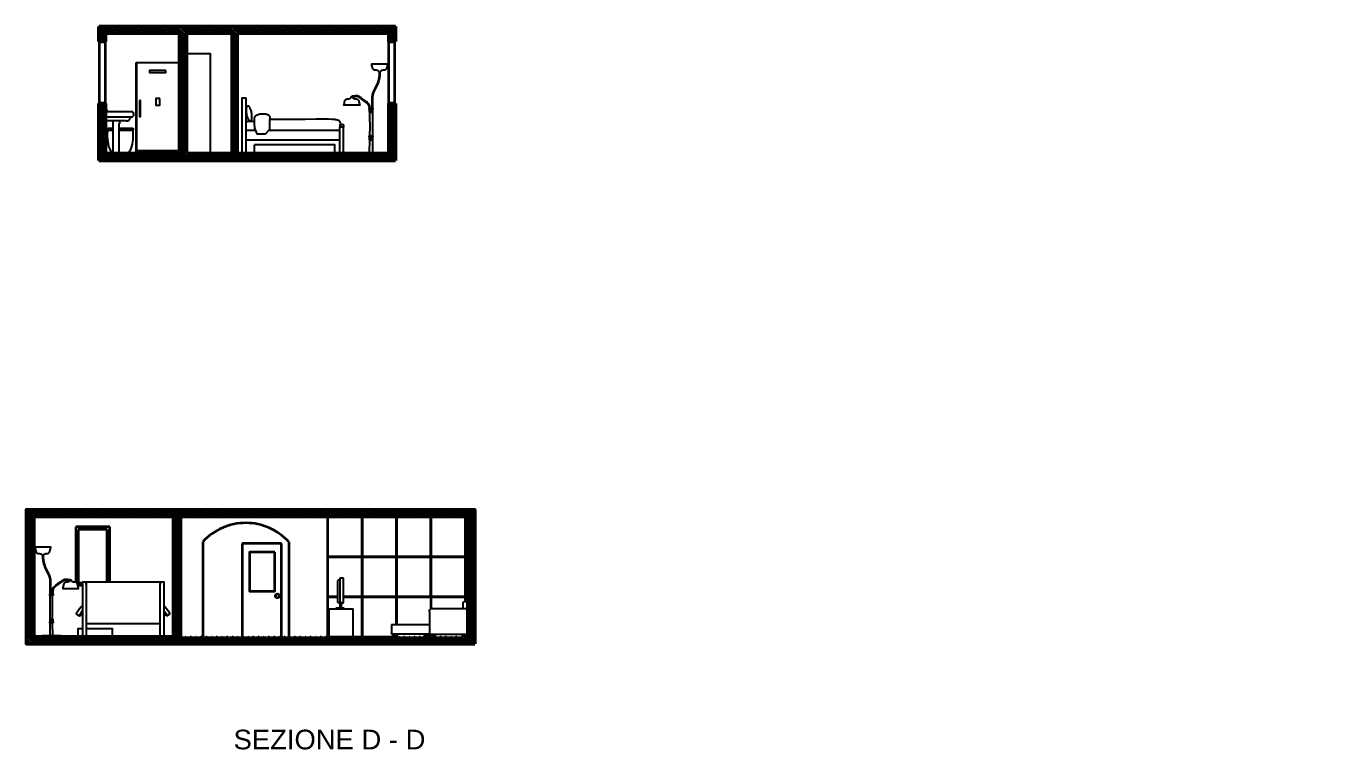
# Model space of a CAD drawing. Header units: metres. Extents: x -165 to 9389, y -108 to -28.
# Drawn here: x 9.32 to 36.2, y -108.18 to -93.45 of the extents above; entities that cross this region are included whole.
import ezdxf

# ---------------------------------------------------------------- set-up
doc = ezdxf.new("R2010")
doc.units = ezdxf.units.M
doc.header["$LTSCALE"] = 5
doc.header["$MEASUREMENT"] = 0
for name, color, linetype, lineweight in [('1. linee finestre', 6, 'Continuous', 18), ('1.Linee sezione', 3, 'Continuous', 50), ('3. Linee normali', 7, 'Continuous', 35)]:
    doc.layers.add(name, color=color, linetype=linetype, lineweight=lineweight)
for name, color, linetype in [('A-ANNO-TEXT', 3, 'Continuous'), ('A-FURN', 8, 'Continuous'), ('MOBILI', 1, 'Continuous')]:
    doc.layers.add(name, color=color, linetype=linetype)
doc.styles.add('ARIAL', font='arial.ttf')

# ---------------------------------------------------------------- blocks, each defined once
blk = doc.blocks.new('Villeroy_Boch-Hommage_Washbasin-LEFT')
at = {"layer": 'MOBILI'}
for p, q in [((-241, 889), (-258, 889)), ((-258, 889), (-258, 887)), ((-258, 887), (-258, 882)), ((-258, 882), (-258, 875)), ((-258, 875), (-258, 874)), ((-258, 875), (-258, 875)), ((-258, 875), (-258, 875)), ((-258, 874), (-258, 864)), ((-258, 864), (-258, 840)), ((-258, 840), (-258, 818)), ((-258, 818), (-258, 813)), ((-258, 813), (-258, 807)), ((-258, 807), (-258, 802)), ((-236, 886), (-241, 889)), ((-241, 889), (-241, 889)), ((-235, 884), (-236, 886)), ((-236, 886), (-236, 886)), ((-236, 885), (-236, 885)), ((-234, 882), (-235, 884)), ((-228, 879), (-234, 882)), ((-224, 872), (-228, 879)), ((-215, 832), (-224, 872)), ((-208, 829), (-215, 832)), ((-215, 832), (-215, 832)), ((-208, 829), (-215, 832)), ((-83, 829), (-208, 829)), ((46, 829), (-83, 829)), ((169, 829), (46, 829)), ((290, 829), (169, 829)), ((259, 829), (259, 829)), ((259, 829), (259, 829)), ((294, 829), (290, 829)), ((296, 829), (294, 829)), ((296, 829), (300, 828)), ((300, 828), (302, 823)), ((302, 823), (305, 818)), ((305, 818), (310, 813)), ((310, 813), (311, 807)), ((311, 807), (316, 802)), ((-258, 802), (-258, 779)), ((-258, 779), (-258, 757)), ((-258, 757), (-258, 751)), ((-258, 751), (-258, 746)), ((-258, 746), (-258, 741)), ((-258, 741), (-258, 735)), ((-258, 735), (-258, 731)), ((-258, 731), (-258, 729)), ((-258, 729), (-258, 695)), ((-258, 729), (-146, 729)), ((-258, 695), (-258, 666)), ((-258, 666), (-258, 649)), ((-258, 649), (-258, 644)), ((-200, 644), (-258, 644)), ((-137, 644), (-200, 644)), ((-146, 729), (-40, 729)), ((-78, 644), (-137, 644)), ((-110, 644), (-110, 605)), ((-110, 605), (-110, 601)), ((-110, 601), (-110, 598)), ((-110, 598), (-110, 590)), ((-110, 590), (-110, 586)), ((-110, 586), (-110, 585)), ((-110, 585), (-110, 21)), ((-21, 644), (-78, 644)), ((-40, 729), (65, 729)), ((41, 644), (-21, 644)), ((16, 585), (16, 303)), ((24, 598), (20, 590)), ((20, 590), (20, 586)), ((34, 605), (32, 601)), ((34, 605), (34, 644)), ((99, 644), (41, 644)), ((65, 729), (176, 729)), ((157, 644), (99, 644)), ((102, 644), (102, 644)), ((166, 644), (157, 644)), ((157, 644), (157, 644)), ((166, 644), (200, 649)), ((166, 644), (200, 649)), ((166, 645), (166, 644)), ((166, 644), (166, 644)), ((176, 729), (285, 729)), ((200, 649), (230, 666)), ((200, 649), (230, 666)), ((230, 666), (247, 695)), ((230, 666), (247, 695)), ((230, 666), (230, 666)), ((251, 729), (247, 695)), ((285, 729), (290, 729)), ((290, 729), (291, 729)), ((291, 729), (296, 731)), ((296, 731), (297, 735)), ((297, 735), (300, 741)), ((305, 746), (300, 741)), ((305, 746), (306, 751)), ((311, 757), (306, 751)), ((315, 785), (311, 757)), ((315, 785), (316, 802)), ((16, 303), (16, 21)), ((-110, 21), (-110, 19)), ((-110, 19), (-110, 13)), ((-110, 13), (-110, 6)), ((-110, 6), (-110, 3)), ((-110, 3), (-110, 1)), ((-110, 1), (-110, 0)), ((20, 13), (19, 19)), ((24, 7), (20, 13)), ((34, 1), (34, 3)), ((-110, 0), (-110, -9)), ((-110, -9), (-110, -19)), ((-110, -19), (-102, -19)), ((-102, -19), (-58, -19)), ((-58, -19), (-15, -19)), ((-15, -19), (29, -19)), ((29, -19), (44, -19)), ((43, -9), (39, 0)), ((44, -19), (43, -9))]:
    blk.add_line(p, q, dxfattribs=at)
for points in [[(20, 586), (16, 585)], [(32, 601), (24, 598)], [(19, 19), (16, 21)], [(24, 7), (34, 3)], [(34, 1), (39, 0)]]:
    blk.add_lwpolyline(points, dxfattribs=at)
blk = doc.blocks.new('Armadio_left')
at = {"layer": 'MOBILI'}
for p, q in [((22.041, -78.851), (22.041, -78.379)), ((22.041, -78.379), (24.077, -78.379)), ((22.11, -78.379), (22.11, -78.379)), ((22.129, -78.379), (22.129, -78.379)), ((24.077, -78.379), (24.077, -78.851)), ((22.041, -78.851), (24.077, -78.851))]:
    blk.add_line(p, q, dxfattribs=at)
blk = doc.blocks.new('Bed_left')
at = {"layer": 'MOBILI'}
for p, q in [((74.495, -173.929), (74.305, -173.929)), ((76.215, -174.128), (74.305, -174.128)), ((76.215, -173.929), (74.766, -173.929)), ((74.479, -174.401), (74.479, -174.227))]:
    blk.add_line(p, q, dxfattribs=at)
for points in [[(74.305, -173.274), (74.221, -173.274), (74.221, -174.401), (74.305, -174.401)], [(76.295, -173.815), (76.215, -173.815), (76.215, -173.86), (76.295, -173.86)], [(76.215, -173.86), (76.285, -173.86), (76.285, -174.401), (76.215, -174.401)]]:
    blk.add_lwpolyline(points, close=True, dxfattribs=at)
for points in [[(74.399, -173.741), (74.408, -173.73), (74.415, -173.716), (74.42, -173.7), (74.424, -173.683), (74.425, -173.663), (74.425, -173.643), (74.424, -173.623), (74.422, -173.602), (74.419, -173.582), (74.416, -173.563), (74.412, -173.545), (74.407, -173.527), (74.402, -173.511), (74.397, -173.496), (74.391, -173.483), (74.386, -173.471), (74.381, -173.462), (74.377, -173.454), (74.372, -173.448), (74.368, -173.443), (74.363, -173.439), (74.359, -173.436), (74.355, -173.435), (74.35, -173.433), (74.346, -173.433), (74.341, -173.433), (74.336, -173.433), (74.332, -173.435), (74.328, -173.439), (74.323, -173.443), (74.319, -173.45), (74.315, -173.458), (74.312, -173.468), (74.309, -173.48), (74.306, -173.494), (74.305, -173.51), (74.304, -173.528), (74.305, -173.548), (74.306, -173.569), (74.31, -173.591), (74.314, -173.615), (74.321, -173.639), (74.328, -173.663), (74.337, -173.685), (74.347, -173.705), (74.358, -173.722), (74.37, -173.734), (74.382, -173.741)], [(74.788, -173.756), (74.789, -173.749), (74.79, -173.736), (74.79, -173.725), (74.791, -173.714), (74.792, -173.705), (74.792, -173.698), (74.793, -173.693), (74.793, -173.688), (74.794, -173.685), (74.795, -173.683), (74.795, -173.682), (74.796, -173.681), (74.796, -173.68), (74.797, -173.679), (74.797, -173.678), (74.798, -173.677), (74.798, -173.676), (74.799, -173.675), (74.799, -173.673), (74.799, -173.672), (74.799, -173.671), (74.799, -173.67), (74.799, -173.668), (74.799, -173.667), (74.799, -173.666), (74.798, -173.665), (74.798, -173.664), (74.797, -173.663), (74.797, -173.662), (74.797, -173.661), (74.797, -173.66), (74.796, -173.659), (74.796, -173.659), (74.796, -173.658), (74.796, -173.657), (74.796, -173.656), (74.795, -173.655), (74.795, -173.654), (74.795, -173.653), (74.794, -173.652), (74.793, -173.651), (74.792, -173.649), (74.791, -173.648), (74.79, -173.646), (74.788, -173.644), (74.786, -173.641), (74.784, -173.639), (74.781, -173.636), (74.778, -173.634), (74.775, -173.631), (74.772, -173.628), (74.769, -173.625), (74.765, -173.623), (74.762, -173.62), (74.758, -173.618), (74.755, -173.616), (74.75, -173.614), (74.746, -173.612), (74.741, -173.61), (74.735, -173.608), (74.728, -173.606), (74.721, -173.605), (74.714, -173.603), (74.705, -173.601), (74.696, -173.6), (74.687, -173.598), (74.677, -173.597), (74.667, -173.596), (74.657, -173.596), (74.646, -173.596), (74.635, -173.596), (74.625, -173.596), (74.614, -173.597), (74.603, -173.599), (74.593, -173.6), (74.583, -173.602), (74.572, -173.605), (74.563, -173.607), (74.553, -173.61), (74.544, -173.613), (74.535, -173.617), (74.527, -173.62), (74.52, -173.623), (74.513, -173.627), (74.507, -173.63), (74.502, -173.633), (74.497, -173.636), (74.493, -173.639), (74.49, -173.642), (74.487, -173.645), (74.484, -173.648), (74.482, -173.65), (74.48, -173.653), (74.478, -173.655), (74.477, -173.658), (74.475, -173.661), (74.474, -173.664), (74.473, -173.668), (74.472, -173.673), (74.471, -173.679), (74.47, -173.686), (74.47, -173.694), (74.469, -173.704), (74.469, -173.715), (74.469, -173.727), (74.469, -173.741), (74.47, -173.755), (74.471, -173.77), (74.471, -173.785)], [(74.305, -173.764), (74.31, -173.756), (74.316, -173.75), (74.324, -173.746), (74.337, -173.743), (74.355, -173.742), (74.383, -173.741), (74.42, -173.741), (74.469, -173.74)], [(74.471, -173.785), (74.479, -173.886)], [(74.479, -173.886), (74.523, -174.002), (74.698, -174.002), (74.79, -173.903), (74.788, -173.756)], [(76.24, -173.815), (76.24, -173.807), (76.238, -173.799), (76.236, -173.791), (76.233, -173.782), (76.229, -173.774), (76.225, -173.766), (76.221, -173.758), (76.217, -173.752), (76.214, -173.746), (76.21, -173.741), (76.206, -173.738), (76.202, -173.734), (76.198, -173.732), (76.193, -173.729), (76.188, -173.727), (76.182, -173.725), (76.176, -173.723), (76.168, -173.72), (76.16, -173.718), (76.151, -173.716), (76.14, -173.714), (76.129, -173.712), (76.116, -173.71), (76.102, -173.708), (76.085, -173.706), (76.053, -173.705), (75.993, -173.704), (75.89, -173.704), (75.732, -173.704), (75.506, -173.705), (75.196, -173.708), (74.791, -173.711)], [(74.479, -174.401), (76.116, -174.401), (76.116, -174.227), (74.479, -174.227)]]:
    blk.add_lwpolyline(points, dxfattribs=at)
blk = doc.blocks.new('Sofa_left')
at = {"layer": 'MOBILI'}
for p, q in [((-7.387, -92.941), (-7.387, -93.592)), ((-7.309, -92.934), (-7.38, -92.934)), ((-7.297, -93.072), (-7.298, -92.944)), ((-6.643, -93.072), (-7.379, -93.072)), ((-6.61, -93.143), (-6.61, -93.592)), ((-6.61, -93.401), (-6.61, -93.584)), ((-5.833, -93.401), (-6.61, -93.401)), ((-5.833, -93.401), (-5.833, -93.584)), ((-7.377, -93.602), (-6.62, -93.602)), ((-6.6, -93.594), (-5.843, -93.594))]:
    blk.add_line(p, q, dxfattribs=at)
for points in [[(-7.372, -93.652), (-7.282, -93.652), (-7.282, -93.602), (-7.372, -93.602)], [(-6.63, -93.602), (-6.721, -93.602), (-6.721, -93.651), (-6.63, -93.651)], [(-6.6, -93.644), (-6.51, -93.644), (-6.51, -93.594), (-6.6, -93.594)], [(-5.858, -93.594), (-5.949, -93.594), (-5.949, -93.644), (-5.858, -93.644)]]:
    blk.add_lwpolyline(points, close=True, dxfattribs=at)
for centre, radius, start, end in [((-7.38, -92.942), 0.00768, 94.9921, 175.0079), ((-7.315, -92.951), 0.018, 23.9372, 72.1238), ((-7.377, -93.082), 0.0101, 97.2411, 166.8648), ((-6.689, -93.136), 0.0793, 356.2014, 53.8823), ((-7.377, -93.592), 0.01, 180, 270), ((-6.62, -93.592), 0.01, 270, 360), ((-6.6, -93.584), 0.01, 180, 270), ((-5.843, -93.584), 0.01, 270, 360)]:
    blk.add_arc(centre, radius, start, end, dxfattribs=at)
blk = doc.blocks.new('Bed_back')
at = {"layer": 'MOBILI'}
for p, q in [((-18.248, -90.248), (-18.268, -90.292)), ((-18.207, -90.194), (-18.248, -90.248)), ((-16.622, -90.46), (-18.133, -90.46)), ((-18.207, -90.73), (-18.137, -90.73))]:
    blk.add_line(p, q, dxfattribs=at)
for points in [[(-18.137, -90.194), (-18.137, -89.607), (-18.207, -89.607), (-18.207, -90.194)], [(-16.623, -89.665), (-16.623, -89.607), (-18.137, -89.607)], [(-16.556, -90.194), (-16.556, -89.607), (-16.623, -89.607), (-16.623, -90.194)], [(-18.207, -90.091), (-18.244, -90.124), (-18.297, -90.202), (-18.334, -90.259), (-18.33, -90.259), (-18.329, -90.263), (-18.319, -90.273), (-18.313, -90.276), (-18.305, -90.284), (-18.279, -90.299), (-18.27, -90.304), (-18.268, -90.292), (-18.256, -90.292), (-18.242, -90.287), (-18.207, -90.26)], [(-18.207, -90.194), (-18.207, -90.73)], [(-18.137, -90.73), (-18.137, -90.194)], [(-16.623, -90.194), (-16.623, -90.73), (-16.556, -90.73), (-16.556, -90.194)], [(-16.556, -90.087), (-16.515, -90.124), (-16.462, -90.202), (-16.425, -90.259), (-16.429, -90.259), (-16.429, -90.263), (-16.44, -90.273), (-16.445, -90.276), (-16.454, -90.284), (-16.479, -90.299), (-16.489, -90.304), (-16.49, -90.292), (-16.502, -90.292), (-16.517, -90.287), (-16.556, -90.257)], [(-16.49, -90.292), (-16.556, -90.184)], [(-16.623, -90.558), (-17.159, -90.558), (-17.159, -90.73), (-16.464, -90.73), (-16.464, -90.558), (-16.556, -90.558)]]:
    blk.add_lwpolyline(points, dxfattribs=at)

msp = doc.modelspace()

# ---------------------------------------------------------------- hatches: boundary and pattern name
at = {"layer": '1. linee finestre'}
for points in [[(10.8253, -93.7711), (10.8228, -93.7711), (10.8228, -93.7569), (10.8016, -93.7569), (10.8016, -93.7711), (10.7991, -93.7711), (10.7991, -93.7544), (10.8253, -93.7544)], [(16.849, -93.7716), (16.8465, -93.7716), (16.8465, -93.7575), (16.8253, -93.7575), (16.8253, -93.7716), (16.8228, -93.7716), (16.8228, -93.755), (16.849, -93.755)], [(10.8253, -95.0007), (10.8228, -95.0007), (10.8228, -95.0149), (10.8016, -95.0149), (10.8016, -95.0007), (10.7991, -95.0007), (10.7991, -95.0174), (10.8253, -95.0174)], [(16.849, -95.0013), (16.8465, -95.0013), (16.8465, -95.0155), (16.8253, -95.0155), (16.8253, -95.0013), (16.8228, -95.0013), (16.8228, -95.018), (16.849, -95.018)]]:
    msp.add_hatch(color=256, dxfattribs=at).paths.add_polyline_path(points, flags=0)
at = {"layer": '1.Linee sezione', "true_color": 0x939598}
h = msp.add_hatch(dxfattribs=at)
h.set_pattern_fill('ANSI31', color=252, scale=0.6, angle=90, style=0)
h.set_pattern_definition([(135, (-66.79083, -82.17923), (-0.05303301, -0.05303301), [])])
h.paths.add_polyline_path([(12.5854, -93.5857), (12.5854, -96.0357), (13.5174, -96.0357), (13.5174, -93.5857)], flags=16)
edge = h.paths.add_edge_path()
edge.add_line((16.7088, -96.0357), (13.6174, -96.0357))
edge.add_line((13.6174, -96.0357), (13.6174, -93.5857))
edge.add_line((13.6174, -93.5857), (16.7091, -93.5857))
edge.add_line((16.7091, -93.5857), (16.7091, -93.7543))
edge.add_line((16.7091, -93.7543), (16.8491, -93.7543))
edge.add_line((16.8491, -93.7543), (16.8491, -93.4457))
edge.add_line((16.8491, -93.4457), (10.7991, -93.4457))
edge.add_line((10.7991, -93.4457), (10.7991, -93.7544))
edge.add_line((10.7991, -93.7544), (10.9354, -93.7544))
edge.add_line((10.9354, -93.7544), (10.9354, -93.5857))
edge.add_line((10.9354, -93.5857), (12.4454, -93.5857))
edge.add_line((12.4454, -93.5857), (12.4454, -96.0357))
edge.add_line((12.4454, -96.0357), (10.9354, -96.0357))
edge.add_line((10.9354, -96.0357), (10.9354, -95.0181))
edge.add_line((10.9354, -95.0181), (10.7991, -95.0181))
edge.add_line((10.7991, -95.0181), (10.7991, -96.1757))
edge.add_line((10.7991, -96.1757), (10.9354, -96.1757))
edge.add_line((10.9354, -96.1757), (16.8491, -96.1757))
edge.add_line((16.8491, -96.1757), (16.849, -95.018))
edge.add_line((16.849, -95.018), (16.7087, -95.018))
edge.add_line((16.7091, -96.0357), (16.7091, -95.018))
h = msp.add_hatch(dxfattribs=at)
h.set_pattern_fill('ANSI31', color=252, scale=0.6, angle=-90, style=0)
h.paths.add_polyline_path([(18.4623, -106.0213), (18.4623, -103.2913), (9.3223, -103.2913), (9.3223, -106.0213)])
h.paths.add_polyline_path([(9.4723, -103.4313), (12.3223, -103.4313), (12.3223, -105.8813), (9.4723, -105.8813)], flags=16)
h.paths.add_polyline_path([(12.4623, -105.8813), (12.4623, -103.4313), (18.3223, -103.4313), (18.3223, -105.8813)], flags=16)

# ---------------------------------------------------------------- linework, layer by layer
at = {"layer": '1. linee finestre'}
for p, q in [((10.7991, -93.8824), (10.7991, -93.7543)), ((10.8253, -93.7544), (10.7991, -93.7544)), ((10.8253, -93.8824), (10.8253, -93.7543)), ((10.8253, -93.7729), (10.8253, -93.7544)), ((16.8228, -93.883), (16.8228, -93.7549)), ((16.849, -93.755), (16.8228, -93.755)), ((16.849, -93.883), (16.849, -93.7549)), ((16.849, -93.7735), (16.849, -93.755)), ((10.7991, -93.9611), (10.7991, -93.8824)), ((10.7991, -95.0173), (10.7991, -93.9611)), ((10.8253, -93.9611), (10.8253, -93.8824)), ((10.8253, -95.0174), (10.8253, -93.9611)), ((16.8228, -93.9617), (16.8228, -93.883)), ((16.8228, -95.0179), (16.8228, -93.9617)), ((16.849, -93.9617), (16.849, -93.883)), ((16.849, -95.018), (16.849, -93.9617)), ((10.7991, -95.0173), (10.7991, -95.0173)), ((10.7991, -95.0173), (10.7991, -95.0173)), ((10.8253, -95.0174), (10.7991, -95.0174)), ((10.8253, -94.9996), (10.8253, -95.0174)), ((16.8228, -95.0179), (16.8228, -95.0179)), ((16.8228, -95.0179), (16.8228, -95.0179)), ((16.849, -95.018), (16.8228, -95.018)), ((16.849, -95.0002), (16.849, -95.018))]:
    msp.add_line(p, q, dxfattribs=at)
at = {"layer": '1. linee finestre', "color": 3}
msp.add_line((12.4623, -105.8813), (18.3223, -105.8813), dxfattribs=at)
at = {"layer": '1.Linee sezione'}
for p, q in [((16.8491, -93.4457), (10.7991, -93.4457)), ((10.7991, -93.4457), (10.7991, -93.7544)), ((16.8491, -93.7543), (16.8491, -93.4457)), ((10.7991, -93.7544), (10.9354, -93.7544)), ((10.9354, -93.7544), (10.9354, -93.5857)), ((10.9354, -93.5857), (12.4454, -93.5857)), ((12.4454, -93.5857), (12.4454, -96.0357)), ((12.5854, -93.5857), (12.5854, -96.0357)), ((13.5174, -93.5857), (12.5854, -93.5857)), ((13.4854, -93.5857), (13.5174, -93.5857)), ((13.5174, -96.0357), (13.5174, -93.5857)), ((13.6174, -96.0357), (13.6174, -93.5857)), ((13.6174, -93.5857), (16.7091, -93.5857)), ((16.7091, -93.5857), (16.7091, -93.7543)), ((16.7091, -93.7543), (16.8491, -93.7543)), ((10.9354, -95.0181), (10.7991, -95.0181)), ((10.7991, -95.0181), (10.7991, -96.1757)), ((10.9354, -96.0357), (10.9354, -95.0181)), ((16.849, -95.018), (16.7087, -95.018)), ((16.7091, -96.0357), (16.7091, -95.018)), ((16.8491, -96.1757), (16.849, -95.018)), ((10.7991, -96.1757), (10.9354, -96.1757)), ((12.4454, -96.0357), (10.9354, -96.0357)), ((10.9354, -96.1757), (16.8491, -96.1757)), ((12.5854, -96.0357), (13.4854, -96.0357)), ((13.5174, -96.0357), (13.4854, -96.0357)), ((16.7088, -96.0357), (13.6174, -96.0357)), ((12.4623, -105.8813), (12.4623, -103.4313)), ((12.4623, -103.4313), (18.3223, -103.4313)), ((18.3223, -105.8813), (18.3223, -103.4313))]:
    msp.add_line(p, q, dxfattribs=at)
at = {"layer": '1.Linee sezione', "color": 1}
msp.add_line((11.0769, -96.0257), (11.0832, -96.0257), dxfattribs=at)
at = {"layer": '1.Linee sezione'}
for points in [[(18.4623, -106.0213), (18.4623, -103.2913), (9.3223, -103.2913), (9.3223, -106.0213)], [(9.4723, -103.4313), (12.3223, -103.4313), (12.3223, -105.8813), (9.4723, -105.8813)]]:
    msp.add_lwpolyline(points, close=True, dxfattribs=at)
at = {"layer": '3. Linee normali'}
for p, q in [((10.9354, -95.0181), (10.9354, -93.7544)), ((16.7091, -95.018), (16.7091, -93.7543)), ((16.1648, -103.4333), (15.4623, -103.4333)), ((16.8673, -103.4333), (16.1648, -103.4333)), ((17.5698, -103.4333), (16.8673, -103.4333)), ((18.2723, -103.4333), (17.5698, -103.4333)), ((12.9203, -103.9424), (12.9203, -105.8813)), ((12.9203, -103.9424), (12.9203, -105.8813)), ((14.6698, -103.9424), (14.6698, -105.8813)), ((15.4623, -105.8813), (16.1648, -105.8813)), ((16.1648, -105.8813), (16.8673, -105.8813))]:
    msp.add_line(p, q, dxfattribs=at)
at = {"layer": '3. Linee normali', "color": 6}
for p, q in [((15.4623, -103.4333), (15.4623, -104.2493)), ((16.1648, -103.4333), (16.1648, -104.2493)), ((16.1648, -104.2493), (16.1648, -103.4333)), ((16.8673, -104.2493), (16.8673, -103.4333)), ((16.8673, -103.4333), (16.8673, -104.2493)), ((17.5698, -103.4333), (17.5698, -104.2493)), ((17.5698, -104.2493), (17.5698, -103.4333)), ((18.2723, -103.4313), (18.2723, -105.1637)), ((18.2723, -104.2493), (18.2723, -103.4333)), ((10.3336, -103.64), (10.3336, -104.772)), ((11.0221, -103.64), (10.3336, -103.64)), ((10.971, -103.6943), (10.3815, -103.6943)), ((10.3815, -103.6943), (10.3815, -104.7807)), ((10.971, -104.3463), (10.971, -103.6943)), ((11.0221, -104.7588), (11.0221, -103.64)), ((14.5223, -103.9813), (13.7223, -103.9813)), ((13.7223, -103.9813), (13.7223, -105.8813)), ((14.5223, -105.8813), (14.5223, -103.9813)), ((15.4623, -104.2493), (15.4623, -105.0653)), ((16.1648, -104.2493), (15.4623, -104.2493)), ((15.4623, -104.2493), (16.1648, -104.2493)), ((16.1648, -104.2493), (16.1648, -105.0653)), ((16.8673, -104.2493), (16.1648, -104.2493)), ((16.1648, -105.0653), (16.1648, -104.2493)), ((16.1648, -104.2493), (16.8673, -104.2493)), ((16.8673, -105.0653), (16.8673, -104.2493)), ((16.8673, -104.2493), (16.8673, -105.0653)), ((17.5698, -104.2493), (16.8673, -104.2493)), ((16.8673, -104.2493), (17.5698, -104.2493)), ((17.5698, -104.2493), (17.5698, -105.0653)), ((18.2723, -104.2493), (17.5698, -104.2493)), ((17.5698, -105.0653), (17.5698, -104.2493)), ((17.5698, -104.2493), (18.2723, -104.2493)), ((18.2723, -105.0653), (18.2723, -104.2493)), ((10.971, -104.7588), (10.971, -104.3463)), ((10.3815, -104.7807), (10.4719, -104.7807)), ((10.3711, -104.826), (10.4719, -104.826)), ((15.4623, -105.0653), (15.4623, -105.8813)), ((15.4623, -105.0653), (15.6677, -105.0653)), ((15.6677, -105.0653), (15.4623, -105.0653)), ((16.1648, -105.0653), (15.7843, -105.0653)), ((15.7843, -105.0653), (16.1648, -105.0653)), ((16.1648, -105.0653), (16.1648, -105.8813)), ((16.8673, -105.0653), (16.1648, -105.0653)), ((16.1648, -105.8813), (16.1648, -105.0653)), ((16.1648, -105.0653), (16.8673, -105.0653)), ((17.5698, -105.0653), (16.8673, -105.0653)), ((16.8673, -105.0653), (17.5698, -105.0653)), ((16.8673, -105.631), (16.8673, -105.0653)), ((16.8673, -105.0653), (16.8673, -105.631)), ((18.2723, -105.0653), (17.5698, -105.0653)), ((17.5698, -105.0653), (18.2723, -105.0653)), ((17.5698, -105.0653), (17.5698, -105.3059)), ((18.2723, -105.1637), (18.2723, -105.0653))]:
    msp.add_line(p, q, dxfattribs=at)
msp.add_lwpolyline([(14.3868, -104.1544), (13.8679, -104.1544), (13.8679, -104.9475), (14.3868, -104.9475)], close=True, dxfattribs=at)
msp.add_circle((14.4406, -105.047), 0.0408, dxfattribs=at)
at = {"layer": '3. Linee normali'}
msp.add_arc((13.795, -104.7545), 1.1936, 42.87312, 137.12688, dxfattribs=at)
at = {"layer": 'A-FURN', "color": 1}
for p, q in [((15.7123, -104.7155), (15.6677, -104.7398)), ((15.6677, -104.7397), (15.6677, -105.1652)), ((15.7123, -104.6858), (15.7123, -105.1813)), ((15.7843, -104.6858), (15.7123, -104.6858)), ((15.7843, -105.1813), (15.7843, -104.6858)), ((15.4965, -105.3113), (15.9865, -105.3113)), ((15.4965, -105.8813), (15.4965, -105.3113)), ((15.7102, -105.2969), (15.6314, -105.2969)), ((15.6314, -105.2969), (15.6314, -105.3113)), ((15.6314, -105.3113), (15.8027, -105.3113)), ((15.7102, -105.2024), (15.6677, -105.1652)), ((15.7709, -105.2024), (15.7102, -105.2024)), ((15.7102, -105.2024), (15.7102, -105.2969)), ((15.8027, -105.2969), (15.7102, -105.2969)), ((15.7123, -105.1813), (15.7843, -105.1813)), ((15.7406, -105.2024), (15.7406, -105.2969)), ((15.7709, -105.1813), (15.7709, -105.2024)), ((15.8027, -105.3113), (15.8027, -105.2969)), ((15.9865, -105.8813), (15.9865, -105.3113))]:
    msp.add_line(p, q, dxfattribs=at)
at = {"layer": 'MOBILI'}
for p, q in [((11.5574, -96.0357), (11.5574, -94.184)), ((11.5574, -94.184), (12.4454, -94.184)), ((11.5764, -95.979), (11.5764, -94.184)), ((10.9354, -96.0357), (10.9354, -95.0181)), ((15.9547, -94.8708), (15.9564, -94.8829)), ((10.9711, -95.5595), (10.9742, -95.5323)), ((11.0832, -95.5595), (10.9711, -95.5595)), ((10.9742, -95.5323), (10.9753, -95.5271)), ((10.9753, -95.5271), (10.9808, -95.5219)), ((10.9776, -95.6436), (10.9789, -95.6113)), ((10.9776, -95.6501), (10.9776, -95.6436)), ((10.9789, -95.6957), (10.9776, -95.6501)), ((10.9789, -95.6113), (10.9816, -95.5815)), ((10.9808, -95.5219), (10.9877, -95.5206)), ((10.9816, -95.5815), (10.9829, -95.5724)), ((10.9829, -95.5724), (10.9842, -95.5659)), ((10.9842, -95.5659), (10.9895, -95.5608)), ((10.9877, -95.5206), (11.0832, -95.5206)), ((10.9895, -95.5608), (10.9962, -95.5595)), ((10.9962, -95.5595), (11.0832, -95.5595)), ((11.209, -95.5206), (11.4855, -95.5206)), ((11.209, -95.5595), (11.477, -95.5595)), ((11.5021, -95.5595), (11.2366, -95.5595)), ((11.477, -95.5595), (11.4837, -95.5608)), ((11.4837, -95.5608), (11.489, -95.5659)), ((11.4855, -95.5206), (11.4924, -95.5219)), ((11.489, -95.5659), (11.4903, -95.5724)), ((11.4903, -95.5724), (11.4916, -95.5815)), ((11.4916, -95.5815), (11.4943, -95.6113)), ((11.4924, -95.5219), (11.4979, -95.5271)), ((11.4943, -95.6113), (11.4956, -95.6436)), ((11.4956, -95.6501), (11.4943, -95.6957)), ((11.4956, -95.6436), (11.4956, -95.6501)), ((11.4979, -95.5271), (11.499, -95.5323)), ((11.499, -95.5323), (11.5021, -95.5595)), ((10.9354, -95.6865), (10.9354, -95.6863)), ((10.9354, -95.6871), (10.9354, -95.6865)), ((10.9354, -95.6877), (10.9354, -95.6871)), ((10.9354, -95.6883), (10.9354, -95.6877)), ((10.9354, -95.6893), (10.9354, -95.6883)), ((10.9354, -95.6913), (10.9354, -95.6893)), ((10.9354, -95.6923), (10.9354, -95.6913)), ((10.9354, -95.6963), (10.9354, -95.6923)), ((10.9354, -95.7013), (10.9354, -95.6963)), ((10.9354, -95.7163), (10.9354, -95.7013)), ((10.9354, -95.7462), (10.9354, -95.7163)), ((10.9354, -95.8164), (10.9354, -95.7462)), ((10.9354, -95.8602), (10.9354, -95.8164)), ((10.9354, -95.8953), (10.9354, -95.8602)), ((10.9354, -95.9304), (10.9354, -95.8953)), ((10.9354, -95.9655), (10.9354, -95.9304)), ((10.9816, -95.7412), (10.9789, -95.6957)), ((10.9895, -95.7981), (10.9816, -95.7412)), ((10.9962, -95.8436), (10.9895, -95.7981)), ((11.0068, -95.8891), (10.9962, -95.8436)), ((11.0213, -95.9347), (11.0068, -95.8891)), ((11.0413, -95.9802), (11.0213, -95.9347)), ((11.4519, -95.9347), (11.4319, -95.9802)), ((11.4664, -95.8891), (11.4519, -95.9347)), ((11.477, -95.8436), (11.4664, -95.8891)), ((11.4837, -95.7981), (11.477, -95.8436)), ((11.4916, -95.7412), (11.4837, -95.7981)), ((11.4943, -95.6957), (11.4916, -95.7412)), ((10.9354, -96.0006), (10.9354, -95.9655)), ((10.9354, -96.0252), (10.9354, -96.0006)), ((10.9354, -96.0331), (10.9354, -96.0252)), ((10.9354, -96.0357), (10.9354, -96.0331)), ((10.9354, -96.0357), (12.4454, -96.0357)), ((10.9539, -96.0357), (10.9354, -96.0357)), ((10.9713, -96.0357), (10.9539, -96.0357)), ((10.9837, -96.0357), (10.9713, -96.0357)), ((11.0059, -96.0357), (10.9837, -96.0357)), ((11.0267, -96.0357), (11.0059, -96.0357)), ((11.0475, -96.0357), (11.0267, -96.0357)), ((11.0592, -96.0121), (11.0413, -95.9802)), ((11.0697, -96.0357), (11.0475, -96.0357)), ((11.0687, -96.0223), (11.0592, -96.0121)), ((11.0769, -96.0257), (11.0687, -96.0223)), ((11.0927, -96.0357), (11.0697, -96.0357)), ((11.1232, -96.0357), (11.0927, -96.0357)), ((11.1559, -96.0357), (11.1232, -96.0357)), ((11.1761, -96.0357), (11.1559, -96.0357)), ((11.1926, -96.0357), (11.1761, -96.0357)), ((11.2047, -96.0357), (11.1926, -96.0357)), ((11.2172, -96.0357), (11.2047, -96.0357)), ((11.2333, -96.0357), (11.2172, -96.0357)), ((11.2485, -96.0357), (11.2333, -96.0357)), ((11.3964, -96.0257), (11.2366, -96.0257)), ((11.2636, -96.0357), (11.2485, -96.0357)), ((11.2777, -96.0357), (11.2636, -96.0357)), ((11.2908, -96.0357), (11.2777, -96.0357)), ((11.3028, -96.0357), (11.2908, -96.0357)), ((11.3129, -96.0357), (11.3028, -96.0357)), ((11.322, -96.0357), (11.3129, -96.0357)), ((11.329, -96.0357), (11.322, -96.0357)), ((11.3341, -96.0357), (11.329, -96.0357)), ((11.3371, -96.0357), (11.3341, -96.0357)), ((11.3381, -96.0357), (11.3371, -96.0357)), ((11.4045, -96.0223), (11.3964, -96.0257)), ((11.414, -96.0121), (11.4045, -96.0223)), ((11.4319, -95.9802), (11.414, -96.0121)), ((10.2267, -104.7163), (10.2249, -104.7285)), ((12.0529, -104.7588), (12.0529, -104.8162))]:
    msp.add_line(p, q, dxfattribs=at)
for points in [[(16.5239, -94.2079), (16.6846, -94.2079), (16.6797, -94.2397), (16.675, -94.2605), (16.6707, -94.2777), (16.6665, -94.2919), (16.6624, -94.3032), (16.6583, -94.3122), (16.654, -94.3192), (16.6494, -94.3245), (16.6445, -94.3285), (16.6392, -94.3315), (16.6337, -94.3335), (16.6279, -94.3349), (16.622, -94.3357), (16.616, -94.3363), (16.6099, -94.3368), (16.6038, -94.3373), (16.5979, -94.3381), (16.592, -94.3392), (16.5862, -94.3405), (16.5806, -94.342), (16.5751, -94.3437), (16.5697, -94.3456), (16.5645, -94.3476), (16.5594, -94.3498), (16.5546, -94.3521), (16.55, -94.3545), (16.5458, -94.3573), (16.5421, -94.3603), (16.5388, -94.3638), (16.5362, -94.3678), (16.5343, -94.3724), (16.5333, -94.3773), (16.5239, -94.3773), (16.5145, -94.3773), (16.5135, -94.3724), (16.5116, -94.3678), (16.509, -94.3638), (16.5057, -94.3603), (16.502, -94.3573), (16.4978, -94.3545), (16.4932, -94.3521), (16.4884, -94.3498), (16.4833, -94.3476), (16.4781, -94.3456), (16.4727, -94.3437), (16.4672, -94.342), (16.4616, -94.3405), (16.4558, -94.3392), (16.4499, -94.3381), (16.444, -94.3373), (16.4379, -94.3368), (16.4318, -94.3363), (16.4258, -94.3357), (16.4199, -94.3349), (16.4141, -94.3335), (16.4086, -94.3315), (16.4033, -94.3285), (16.3984, -94.3245), (16.3938, -94.3192), (16.3895, -94.3122), (16.3854, -94.3032), (16.3813, -94.2919), (16.3771, -94.2777), (16.3728, -94.2605), (16.3681, -94.2397), (16.3632, -94.2079)], [(12.1658, -94.3473), (11.8327, -94.3473), (11.8327, -94.3858), (12.1658, -94.3858)], [(11.6268, -94.9533), (11.6268, -95.2824), (11.6476, -95.2824), (11.6476, -94.9533)], [(12.0406, -94.9176), (11.9612, -94.9176), (11.9612, -95.048), (12.0406, -95.048)], [(15.9564, -95.0523), (15.7957, -95.0523), (15.8006, -95.0205), (15.8053, -94.9998), (15.8097, -94.9825), (15.8138, -94.9684), (15.8179, -94.957), (15.822, -94.948), (15.8263, -94.941), (15.8309, -94.9357), (15.8358, -94.9317), (15.8411, -94.9288), (15.8466, -94.9267), (15.8524, -94.9254), (15.8584, -94.9245), (15.8644, -94.9239), (15.8704, -94.9235), (15.8765, -94.9229), (15.8825, -94.9221), (15.8883, -94.9211), (15.8941, -94.9198), (15.8998, -94.9183), (15.9053, -94.9165), (15.9106, -94.9147), (15.9159, -94.9126), (15.9209, -94.9105), (15.9257, -94.9082), (15.9303, -94.9057), (15.9345, -94.903), (15.9383, -94.8999), (15.9415, -94.8964), (15.9441, -94.8924), (15.946, -94.8878), (15.9471, -94.8829), (15.9564, -94.8829), (15.9658, -94.8829), (15.9668, -94.8878), (15.9687, -94.8924), (15.9714, -94.8964), (15.9746, -94.8999), (15.9784, -94.903), (15.9826, -94.9057), (15.9871, -94.9082), (15.992, -94.9105), (15.997, -94.9126), (16.0022, -94.9147), (16.0076, -94.9165), (16.0131, -94.9183), (16.0188, -94.9198), (16.0245, -94.9211), (16.0304, -94.9221), (16.0364, -94.9229), (16.0424, -94.9235), (16.0485, -94.9239), (16.0545, -94.9245), (16.0604, -94.9254), (16.0662, -94.9267), (16.0718, -94.9288), (16.077, -94.9317), (16.082, -94.9357), (16.0865, -94.941), (16.0908, -94.948), (16.0949, -94.957), (16.099, -94.9684), (16.1032, -94.9825), (16.1076, -94.9998), (16.1123, -95.0205), (16.1172, -95.0523)], [(16.3125, -95.1092), (16.3834, -95.1092), (16.3834, -95.13), (16.3806, -95.1363), (16.3153, -95.1363), (16.3125, -95.1303)], [(16.3153, -95.1363), (16.3806, -95.1363), (16.3806, -95.1644), (16.3153, -95.1644)], [(16.3125, -95.1915), (16.3834, -95.1915), (16.3834, -95.1707), (16.3806, -95.1644), (16.3153, -95.1644), (16.3125, -95.1704)], [(16.3125, -95.677), (16.3834, -95.677), (16.3834, -95.6978), (16.3806, -95.7041), (16.3153, -95.7041), (16.3125, -95.6981)], [(16.3125, -95.7593), (16.3834, -95.7593), (16.3834, -95.7385), (16.3806, -95.7323), (16.3153, -95.7323), (16.3125, -95.7382)], [(16.3153, -95.7041), (16.3806, -95.7041), (16.3806, -95.7323), (16.3153, -95.7323)], [(12.4454, -96.0357), (12.4454, -95.979), (11.5574, -95.979), (11.5574, -96.0357)], [(11.5574, -96.0357), (11.5574, -96.0357), (11.5574, -96.0357), (11.5574, -96.0357)], [(16.1509, -96.0358), (16.1562, -96.0158), (16.539, -96.0158), (16.5445, -96.0358)], [(9.6575, -104.0535), (9.4967, -104.0535), (9.5016, -104.0853), (9.5063, -104.106), (9.5107, -104.1233), (9.5149, -104.1374), (9.5189, -104.1488), (9.5231, -104.1578), (9.5273, -104.1647), (9.5319, -104.1701), (9.5368, -104.1741), (9.5421, -104.177), (9.5477, -104.1791), (9.5534, -104.1804), (9.5594, -104.1813), (9.5654, -104.1818), (9.5715, -104.1823), (9.5775, -104.1828), (9.5835, -104.1836), (9.5894, -104.1847), (9.5951, -104.186), (9.6008, -104.1875), (9.6063, -104.1892), (9.6117, -104.1911), (9.6169, -104.1932), (9.6219, -104.1953), (9.6267, -104.1976), (9.6313, -104.2001), (9.6355, -104.2028), (9.6393, -104.2059), (9.6425, -104.2094), (9.6451, -104.2134), (9.6471, -104.218), (9.6481, -104.2229), (9.6575, -104.2229), (9.6668, -104.2229), (9.6679, -104.218), (9.6698, -104.2134), (9.6724, -104.2094), (9.6756, -104.2059), (9.6794, -104.2028), (9.6836, -104.2001), (9.6882, -104.1976), (9.693, -104.1953), (9.698, -104.1932), (9.7032, -104.1911), (9.7086, -104.1892), (9.7141, -104.1875), (9.7198, -104.186), (9.7255, -104.1847), (9.7314, -104.1836), (9.7374, -104.1828), (9.7434, -104.1823), (9.7495, -104.1818), (9.7555, -104.1813), (9.7615, -104.1804), (9.7672, -104.1791), (9.7728, -104.177), (9.7781, -104.1741), (9.783, -104.1701), (9.7876, -104.1647), (9.7918, -104.1578), (9.796, -104.1488), (9.8, -104.1374), (9.8042, -104.1233), (9.8086, -104.106), (9.8133, -104.0853), (9.8182, -104.0535)], [(10.2249, -104.8979), (10.3856, -104.8979), (10.3807, -104.8661), (10.376, -104.8453), (10.3717, -104.828), (10.3675, -104.8139), (10.3634, -104.8025), (10.3593, -104.7936), (10.355, -104.7866), (10.3505, -104.7813), (10.3455, -104.7772), (10.3403, -104.7743), (10.3347, -104.7723), (10.3289, -104.7709), (10.323, -104.77), (10.317, -104.7695), (10.3109, -104.769), (10.3049, -104.7685), (10.2989, -104.7677), (10.293, -104.7666), (10.2872, -104.7653), (10.2816, -104.7638), (10.2761, -104.7621), (10.2707, -104.7602), (10.2655, -104.7582), (10.2605, -104.756), (10.2556, -104.7537), (10.2511, -104.7513), (10.2468, -104.7485), (10.2431, -104.7454), (10.2398, -104.7419), (10.2372, -104.7379), (10.2353, -104.7333), (10.2343, -104.7285), (10.2249, -104.7285), (10.2155, -104.7285), (10.2145, -104.7333), (10.2126, -104.7379), (10.21, -104.7419), (10.2068, -104.7454), (10.203, -104.7485), (10.1988, -104.7513), (10.1942, -104.7537), (10.1894, -104.756), (10.1843, -104.7582), (10.1791, -104.7602), (10.1738, -104.7621), (10.1682, -104.7638), (10.1626, -104.7653), (10.1568, -104.7666), (10.1509, -104.7677), (10.145, -104.7685), (10.1389, -104.769), (10.1329, -104.7695), (10.1268, -104.77), (10.1209, -104.7709), (10.1151, -104.7723), (10.1096, -104.7743), (10.1043, -104.7772), (10.0994, -104.7813), (10.0948, -104.7866), (10.0905, -104.7936), (10.0864, -104.8025), (10.0823, -104.8139), (10.0782, -104.828), (10.0738, -104.8453), (10.0691, -104.8661), (10.0642, -104.8979)], [(9.8688, -104.9547), (9.7979, -104.9547), (9.7979, -104.9756), (9.8007, -104.9818), (9.866, -104.9818), (9.8688, -104.9758)], [(9.8688, -105.037), (9.7979, -105.037), (9.7979, -105.0162), (9.8007, -105.01), (9.866, -105.01), (9.8688, -105.0159)], [(9.866, -104.9818), (9.8007, -104.9818), (9.8007, -105.01), (9.866, -105.01)], [(9.8688, -105.5226), (9.7979, -105.5226), (9.7979, -105.5434), (9.8007, -105.5496), (9.866, -105.5496), (9.8688, -105.5437)], [(9.8688, -105.6049), (9.7979, -105.6049), (9.7979, -105.5841), (9.8007, -105.5778), (9.866, -105.5778), (9.8688, -105.5838)], [(9.866, -105.5496), (9.8007, -105.5496), (9.8007, -105.5778), (9.866, -105.5778)], [(10.0305, -105.8813), (10.0251, -105.8614), (9.6423, -105.8614), (9.6368, -105.8813)]]:
    msp.add_lwpolyline(points, close=True, dxfattribs=at)
for points in [[(16.5174, -94.3773), (16.5173, -94.3835), (16.5171, -94.3911), (16.5167, -94.4), (16.5162, -94.41), (16.5155, -94.4208), (16.5146, -94.4324), (16.5134, -94.4445), (16.5121, -94.457), (16.5105, -94.4697), (16.5087, -94.4826), (16.5066, -94.4957), (16.5041, -94.509), (16.5012, -94.5225), (16.498, -94.5362), (16.4943, -94.55), (16.49, -94.564), (16.4853, -94.5782), (16.4801, -94.5925), (16.4745, -94.6069), (16.4685, -94.6213), (16.4622, -94.6356), (16.4556, -94.6499), (16.4488, -94.664), (16.4418, -94.6779), (16.4348, -94.6916), (16.4277, -94.7051), (16.4206, -94.7183), (16.4138, -94.7314), (16.4072, -94.7443), (16.4009, -94.7571), (16.3951, -94.7697), (16.3898, -94.7823), (16.3852, -94.7947), (16.3811, -94.8072), (16.3776, -94.8198), (16.3746, -94.8325), (16.3721, -94.8455), (16.37, -94.8588), (16.3683, -94.8725), (16.3669, -94.8868), (16.3659, -94.9017), (16.3651, -94.9174), (16.3645, -94.9343), (16.3642, -94.9525), (16.364, -94.9724), (16.3639, -94.9942), (16.3639, -95.0181), (16.364, -95.0444), (16.364, -95.0747), (16.3641, -95.1092)], [(16.3169, -95.1092), (16.3089, -95.0677), (16.2977, -95.0427), (16.2839, -95.0273), (16.2679, -95.0129), (16.25, -94.9979), (16.231, -94.9827), (16.2114, -94.9676), (16.192, -94.9531), (16.1732, -94.9394), (16.1559, -94.927), (16.1405, -94.9161), (16.1277, -94.9071), (16.117, -94.8999), (16.1083, -94.8941), (16.1011, -94.8896), (16.0951, -94.8862), (16.0899, -94.8835), (16.0851, -94.8815), (16.0804, -94.8798), (16.0752, -94.8783), (16.0686, -94.8771), (16.0592, -94.8766), (16.0459, -94.8769), (16.0275, -94.8782), (16.0027, -94.8808), (15.9704, -94.885), (15.9664, -94.8856)], [(16.326, -95.677), (16.3278, -95.477), (16.3271, -95.3071), (16.3238, -95.1915)], [(16.3778, -95.1915), (16.3779, -95.2592), (16.3782, -95.3781), (16.3785, -95.5386), (16.3788, -95.677)], [(16.3208, -96.0158), (16.3249, -95.7593)], [(16.379, -95.7593), (16.3795, -96.0156)], [(9.664, -104.2229), (9.664, -104.2291), (9.6642, -104.2367), (9.6646, -104.2456), (9.6651, -104.2555), (9.6659, -104.2664), (9.6668, -104.2779), (9.6679, -104.29), (9.6692, -104.3025), (9.6708, -104.3152), (9.6726, -104.3282), (9.6748, -104.3413), (9.6772, -104.3546), (9.6801, -104.368), (9.6834, -104.3817), (9.6871, -104.3955), (9.6913, -104.4096), (9.696, -104.4237), (9.7012, -104.438), (9.7068, -104.4524), (9.7128, -104.4668), (9.7192, -104.4811), (9.7257, -104.4954), (9.7325, -104.5095), (9.7395, -104.5234), (9.7466, -104.5371), (9.7537, -104.5506), (9.7607, -104.5639), (9.7676, -104.5769), (9.7742, -104.5899), (9.7804, -104.6026), (9.7863, -104.6153), (9.7915, -104.6278), (9.7962, -104.6403), (9.8002, -104.6527), (9.8038, -104.6653), (9.8068, -104.678), (9.8093, -104.691), (9.8114, -104.7043), (9.8131, -104.7181), (9.8144, -104.7324), (9.8155, -104.7472), (9.8163, -104.763), (9.8168, -104.7798), (9.8172, -104.7981), (9.8174, -104.8179), (9.8174, -104.8397), (9.8174, -104.8636), (9.8174, -104.89), (9.8173, -104.9202), (9.8172, -104.9547)], [(9.8645, -104.9547), (9.8724, -104.9132), (9.8837, -104.8882), (9.8974, -104.8729), (9.9135, -104.8584), (9.9314, -104.8434), (9.9504, -104.8282), (9.9699, -104.8132), (9.9894, -104.7986), (10.0081, -104.785), (10.0255, -104.7725), (10.0408, -104.7617), (10.0537, -104.7527), (10.0643, -104.7454), (10.073, -104.7397), (10.0802, -104.7352), (10.0862, -104.7317), (10.0914, -104.7291), (10.0962, -104.727), (10.101, -104.7253), (10.1061, -104.7238), (10.1128, -104.7227), (10.1222, -104.7222), (10.1355, -104.7224), (10.1539, -104.7238), (10.1786, -104.7264), (10.2109, -104.7305), (10.215, -104.7311)], [(9.8035, -105.037), (9.8034, -105.1048), (9.8032, -105.2236), (9.8028, -105.3841), (9.8025, -105.5226)], [(9.8553, -105.5226), (9.8535, -105.3226), (9.8542, -105.1526), (9.8576, -105.037)], [(9.8024, -105.6049), (9.8018, -105.8611)], [(9.8606, -105.8614), (9.8564, -105.6049)]]:
    msp.add_lwpolyline(points, dxfattribs=at)
for points in [[(16.5309, -94.3773), (16.5309, -94.3835, -0.0042483), (16.5308, -94.3838), (16.5306, -94.3914, -0.0034397), (16.5306, -94.3917), (16.5303, -94.4005, -0.0031149), (16.5302, -94.4007), (16.5297, -94.4107, -0.0030353), (16.5297, -94.4109), (16.529, -94.4217, -0.0031096), (16.529, -94.4219), (16.528, -94.4335, -0.0033022), (16.528, -94.4337), (16.5269, -94.4458, -0.0036041), (16.5269, -94.446), (16.5255, -94.4585, -0.0040366), (16.5255, -94.4588), (16.524, -94.4715, -0.0045912), (16.5239, -94.4718), (16.5221, -94.4847, -0.005135), (16.522, -94.4851), (16.5199, -94.4982, -0.0056436), (16.5198, -94.4985), (16.5174, -94.5118, -0.0061158), (16.5173, -94.5122), (16.5144, -94.5257, -0.00655), (16.5143, -94.5261), (16.5111, -94.5398, -0.0069445), (16.5109, -94.5402), (16.5072, -94.5541, -0.0072974), (16.5071, -94.5545), (16.5029, -94.5685, -0.0074152), (16.5027, -94.569), (16.498, -94.5832, -0.0067907), (16.4979, -94.5836), (16.4927, -94.5979, -0.0060846), (16.4925, -94.5983), (16.4869, -94.6126, -0.0054786), (16.4868, -94.613), (16.4808, -94.6273, -0.0049558), (16.4807, -94.6276), (16.4743, -94.642, -0.0045029), (16.4742, -94.6422), (16.4676, -94.6565, -0.0041088), (16.4675, -94.6567), (16.4607, -94.6709, -0.0037644), (16.4606, -94.6711), (16.4536, -94.685, -0.0032709), (16.4536, -94.6852), (16.4465, -94.6989, -0.0020202), (16.4464, -94.699), (16.4393, -94.7125, -0.000537), (16.4393, -94.7125), (16.4323, -94.7257), (16.4255, -94.7387), (16.419, -94.7514), (16.4129, -94.7639), (16.4073, -94.7761), (16.4022, -94.7881), (16.3978, -94.7999), (16.3939, -94.8117), (16.3906, -94.8236), (16.3878, -94.8357), (16.3854, -94.8481), (16.3833, -94.8609), (16.3817, -94.8741), (16.3804, -94.888), (16.3794, -94.9025), (16.3786, -94.9179), (16.3781, -94.9345), (16.3777, -94.9526), (16.3775, -94.9723), (16.3774, -94.994), (16.3774, -95.0179), (16.3775, -95.0442), (16.3776, -95.0745), (16.3776, -95.1092)], [(16.3335, -95.1092), (16.3249, -95.0646, 0.0582593), (16.3238, -95.061), (16.3125, -95.036, 0.0771242), (16.3098, -95.0318), (16.2961, -95.0165, 0.0271343), (16.2948, -95.0152), (16.2787, -95.0008, 0.0083438), (16.2783, -95.0004), (16.2605, -94.9854, 0.0060525), (16.2602, -94.9852), (16.2411, -94.97, 0.0045675), (16.2409, -94.9698), (16.2213, -94.9547, 0.0035438), (16.2212, -94.9546), (16.2017, -94.94, 0.0027972), (16.2016, -94.9399), (16.1828, -94.9263, 0.0022171), (16.1827, -94.9262), (16.1654, -94.9137, 0.0017229), (16.1653, -94.9137), (16.1499, -94.9028, 0.0014666), (16.1499, -94.9028), (16.137, -94.8938, 0.0022978), (16.1369, -94.8937), (16.1262, -94.8865, 0.0039072), (16.126, -94.8863), (16.1173, -94.8805, 0.0062905), (16.117, -94.8803), (16.1098, -94.8758, 0.0095229), (16.1092, -94.8755), (16.1032, -94.8721, 0.0131531), (16.1025, -94.8717), (16.0973, -94.869, 0.0157071), (16.0963, -94.8686), (16.0915, -94.8665, 0.0150819), (16.0906, -94.8662), (16.0859, -94.8645, 0.0159656), (16.0849, -94.8641), (16.0797, -94.8626, 0.0283117), (16.078, -94.8622), (16.0713, -94.8611, 0.0276401), (16.0695, -94.8609), (16.0601, -94.8604, 0.0196887), (16.0588, -94.8603), (16.0455, -94.8606, 0.012795), (16.0447, -94.8607), (16.0263, -94.862, 0.0082777), (16.0257, -94.862), (16.001, -94.8647, 0.0054881), (16.0006, -94.8647), (15.9684, -94.8688, 0.0037548), (15.9681, -94.8689), (15.9547, -94.8708)], [(9.6504, -104.2229), (9.6505, -104.2291, 0.0042483), (9.6505, -104.2294), (9.6507, -104.237, 0.0034397), (9.6507, -104.2372), (9.6511, -104.2461, 0.0031149), (9.6511, -104.2463), (9.6516, -104.2562, 0.0030353), (9.6517, -104.2564), (9.6524, -104.2673, 0.0031096), (9.6524, -104.2675), (9.6533, -104.279, 0.0033022), (9.6533, -104.2792), (9.6544, -104.2914, 0.0036041), (9.6545, -104.2916), (9.6558, -104.3041, 0.0040366), (9.6558, -104.3043), (9.6574, -104.3171, 0.0045912), (9.6574, -104.3174), (9.6593, -104.3303, 0.005135), (9.6593, -104.3306), (9.6615, -104.3437, 0.0056436), (9.6615, -104.3441), (9.664, -104.3574, 0.0061158), (9.6641, -104.3578), (9.6669, -104.3712, 0.00655), (9.667, -104.3717), (9.6703, -104.3853, 0.0069445), (9.6704, -104.3858), (9.6741, -104.3996, 0.0072974), (9.6743, -104.4001), (9.6785, -104.4141, 0.0074152), (9.6786, -104.4145), (9.6833, -104.4287, 0.0067907), (9.6835, -104.4291), (9.6887, -104.4434, 0.0060846), (9.6888, -104.4438), (9.6944, -104.4582, 0.0054786), (9.6946, -104.4585), (9.7006, -104.4729, 0.0049558), (9.7007, -104.4732), (9.707, -104.4875, 0.0045029), (9.7071, -104.4878), (9.7137, -104.5021, 0.0041088), (9.7138, -104.5023), (9.7206, -104.5164, 0.0037644), (9.7207, -104.5166), (9.7277, -104.5306, 0.0032709), (9.7278, -104.5307), (9.7349, -104.5444, 0.0020202), (9.7349, -104.5446), (9.742, -104.558, 0.000537), (9.7421, -104.5581), (9.7491, -104.5713), (9.7559, -104.5843), (9.7624, -104.597), (9.7685, -104.6094), (9.7741, -104.6216), (9.7791, -104.6336), (9.7836, -104.6455), (9.7874, -104.6573), (9.7907, -104.6692), (9.7936, -104.6813), (9.796, -104.6937), (9.798, -104.7064), (9.7997, -104.7197), (9.801, -104.7335), (9.802, -104.748), (9.8028, -104.7635), (9.8033, -104.7801), (9.8036, -104.7981), (9.8038, -104.8179), (9.8039, -104.8396), (9.8039, -104.8634), (9.8039, -104.8898), (9.8038, -104.92), (9.8037, -104.9547)], [(9.8479, -104.9547), (9.8564, -104.9102, -0.0582593), (9.8576, -104.9066), (9.8688, -104.8815, -0.0771242), (9.8716, -104.8774), (9.8853, -104.862, -0.0271343), (9.8865, -104.8608), (9.9026, -104.8463, -0.0083438), (9.903, -104.846), (9.9209, -104.831, -0.0060525), (9.9212, -104.8307), (9.9402, -104.8155, -0.0045675), (9.9405, -104.8153), (9.96, -104.8003, -0.0035438), (9.9602, -104.8001), (9.9796, -104.7856, -0.0027972), (9.9798, -104.7855), (9.9985, -104.7718, -0.0022171), (9.9986, -104.7717), (10.016, -104.7593, -0.0017229), (10.0161, -104.7592), (10.0314, -104.7484, -0.0014666), (10.0315, -104.7483), (10.0444, -104.7393, -0.0022978), (10.0445, -104.7393), (10.0551, -104.732, -0.0039072), (10.0553, -104.7319), (10.064, -104.7261, -0.0062905), (10.0644, -104.7259), (10.0716, -104.7214, -0.0095229), (10.0721, -104.7211), (10.0781, -104.7176, -0.0131531), (10.0789, -104.7172), (10.0841, -104.7146, -0.0157071), (10.085, -104.7141), (10.0898, -104.7121, -0.0150819), (10.0907, -104.7117), (10.0954, -104.71, -0.0159656), (10.0964, -104.7097), (10.1016, -104.7082, -0.0283117), (10.1034, -104.7078), (10.1101, -104.7067, -0.0276401), (10.1119, -104.7064), (10.1212, -104.7059, -0.0196887), (10.1225, -104.7059), (10.1358, -104.7062, -0.012795), (10.1366, -104.7062), (10.1551, -104.7075, -0.0082777), (10.1556, -104.7076), (10.1804, -104.7102, -0.0054881), (10.1807, -104.7102), (10.213, -104.7144, -0.0037548), (10.2132, -104.7144), (10.2267, -104.7163)]]:
    msp.add_lwpolyline(points, format="xyb", dxfattribs=at)

# ---------------------------------------------------------------- block references
at = {"layer": '1.Linee sezione'}
msp.add_blockref('Bed_left', (-60.5031, 78.3653), dxfattribs=at)
at = {"layer": '1.Linee sezione', "xscale": -1}
for name, p in [('Bed_back', (-6.0842, -15.1514)), ('Sofa_left', (10.9322, -12.2298))]:
    msp.add_blockref(name, p, dxfattribs=at)
at = {"layer": 'MOBILI', "rotation": 90}
msp.add_blockref('Armadio_left', (-65.7749, -118.077), dxfattribs=at)
at = {"layer": 'MOBILI', "xscale": 0.001, "yscale": 0.001}
msp.add_blockref('Villeroy_Boch-Hommage_Washbasin-LEFT', (11.1934, -96.0164), dxfattribs=at)

# ---------------------------------------------------------------- texts
at = {"layer": 'A-ANNO-TEXT', "insert": (13.5462, -107.7724), "char_height": 0.4, "attachment_point": 1, "style": 'ARIAL'}
msp.add_mtext_dynamic_manual_height_columns('SEZIONE D - D', width=6244.475403, gutter_width=1.2601, heights=[0], dxfattribs=at)

doc.saveas('drawing.dxf')
